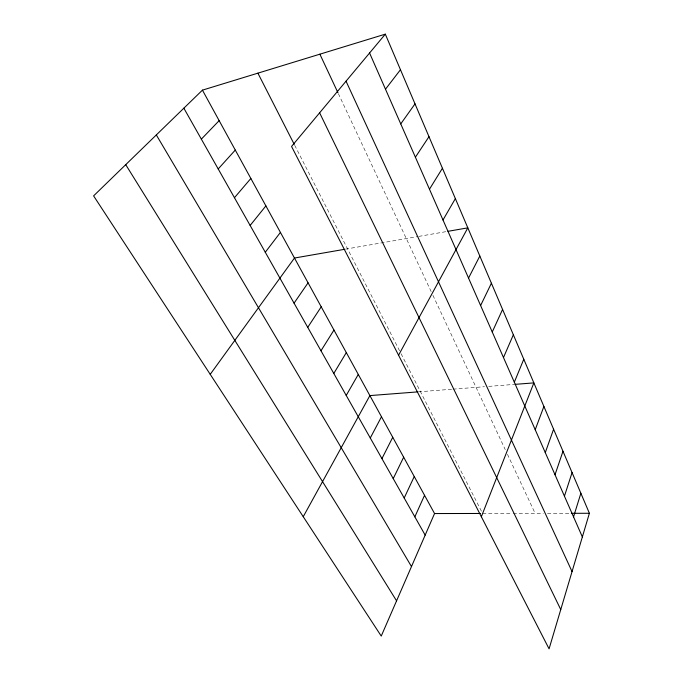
<?xml version="1.0" encoding="UTF-8"?>
<svg xmlns="http://www.w3.org/2000/svg" width="683" height="683" viewBox="0 0 683 683"><rect width="100%" height="100%" fill="white"/><g stroke="black" fill="none" stroke-linecap="round" stroke-linejoin="round"><path stroke-width="0.51" stroke-dasharray="3.42 2.56" d="M345.453 249.158L417.757 236.574M418.799 236.395L446.93 231.494M418.389 391.837L451.95 389.242M452.983 389.156L484.486 386.723M488.695 386.39L513.915 384.435M482.582 513.462L512.105 513.411M513.138 513.411L543.352 513.36M547.467 513.351L570.322 513.309M294.714 145.3L400.579 352.769M401.066 353.709L481.626 511.584M338.367 93.639L431.161 291.581M432.911 295.304L505.266 449.653M507.443 454.289L535.139 513.368"/><path stroke-width="1.02" d="M589.395 513.274L549.072 648.85L291.547 146.444L385.314 34.15L589.395 513.274L571.381 513.309M573.541 516.869L580.874 493.263M564.431 496.157L572.072 472.602M555.014 474.745L562.988 451.275M545.282 452.607L553.597 429.231M535.216 429.709L543.899 406.453M481.353 516.724L533.858 382.898L514.965 384.358M514.325 382.198L523.784 359.241M503.482 357.542L513.36 334.772M202.433 90.139L434.55 513.548L381.242 636.069L93.605 195.876L202.433 90.139L385.314 34.15M414.837 516.835L424.553 495.303M492.255 332.006L502.577 309.45M404.191 498.009L414.257 476.529M480.61 305.54L491.401 283.223M393.229 478.612L403.662 457.2M381.934 458.617L392.742 437.282M468.538 278.083L479.825 256.04M370.28 437.999L381.49 416.758M398.573 355.237L467.821 227.857L447.971 231.315M303.243 516.698L369.887 395.594L417.356 391.922M346.221 395.44L358.285 374.421M442.994 219.986L455.365 198.616M333.799 373.464L346.315 352.59M429.47 189.225L442.43 168.249M320.976 350.78L333.961 330.068M307.743 327.362L321.223 306.829M415.392 157.218L428.984 136.685M294.057 303.158L308.067 282.83M400.75 123.905L415.008 103.876M210.219 374.344L294.475 258.029L344.411 249.338M265.286 252.249L280.423 232.408M385.485 89.2L400.46 69.726M250.14 225.458L265.892 205.899M234.457 197.711L250.857 178.468M218.201 168.949L235.285 150.072M201.348 139.136L219.158 120.643M434.55 513.548L480.465 513.471M125.723 164.663L396.575 600.844M156.322 134.935L411.482 566.574M183.855 108.187L425.168 535.113M257.901 73.158L294.245 144.378M319.618 112.823L560.752 609.577M319.875 54.188L337.923 92.683M346.042 81.183L572.055 571.603M369.571 53.001L582.36 536.932"/></g></svg>
